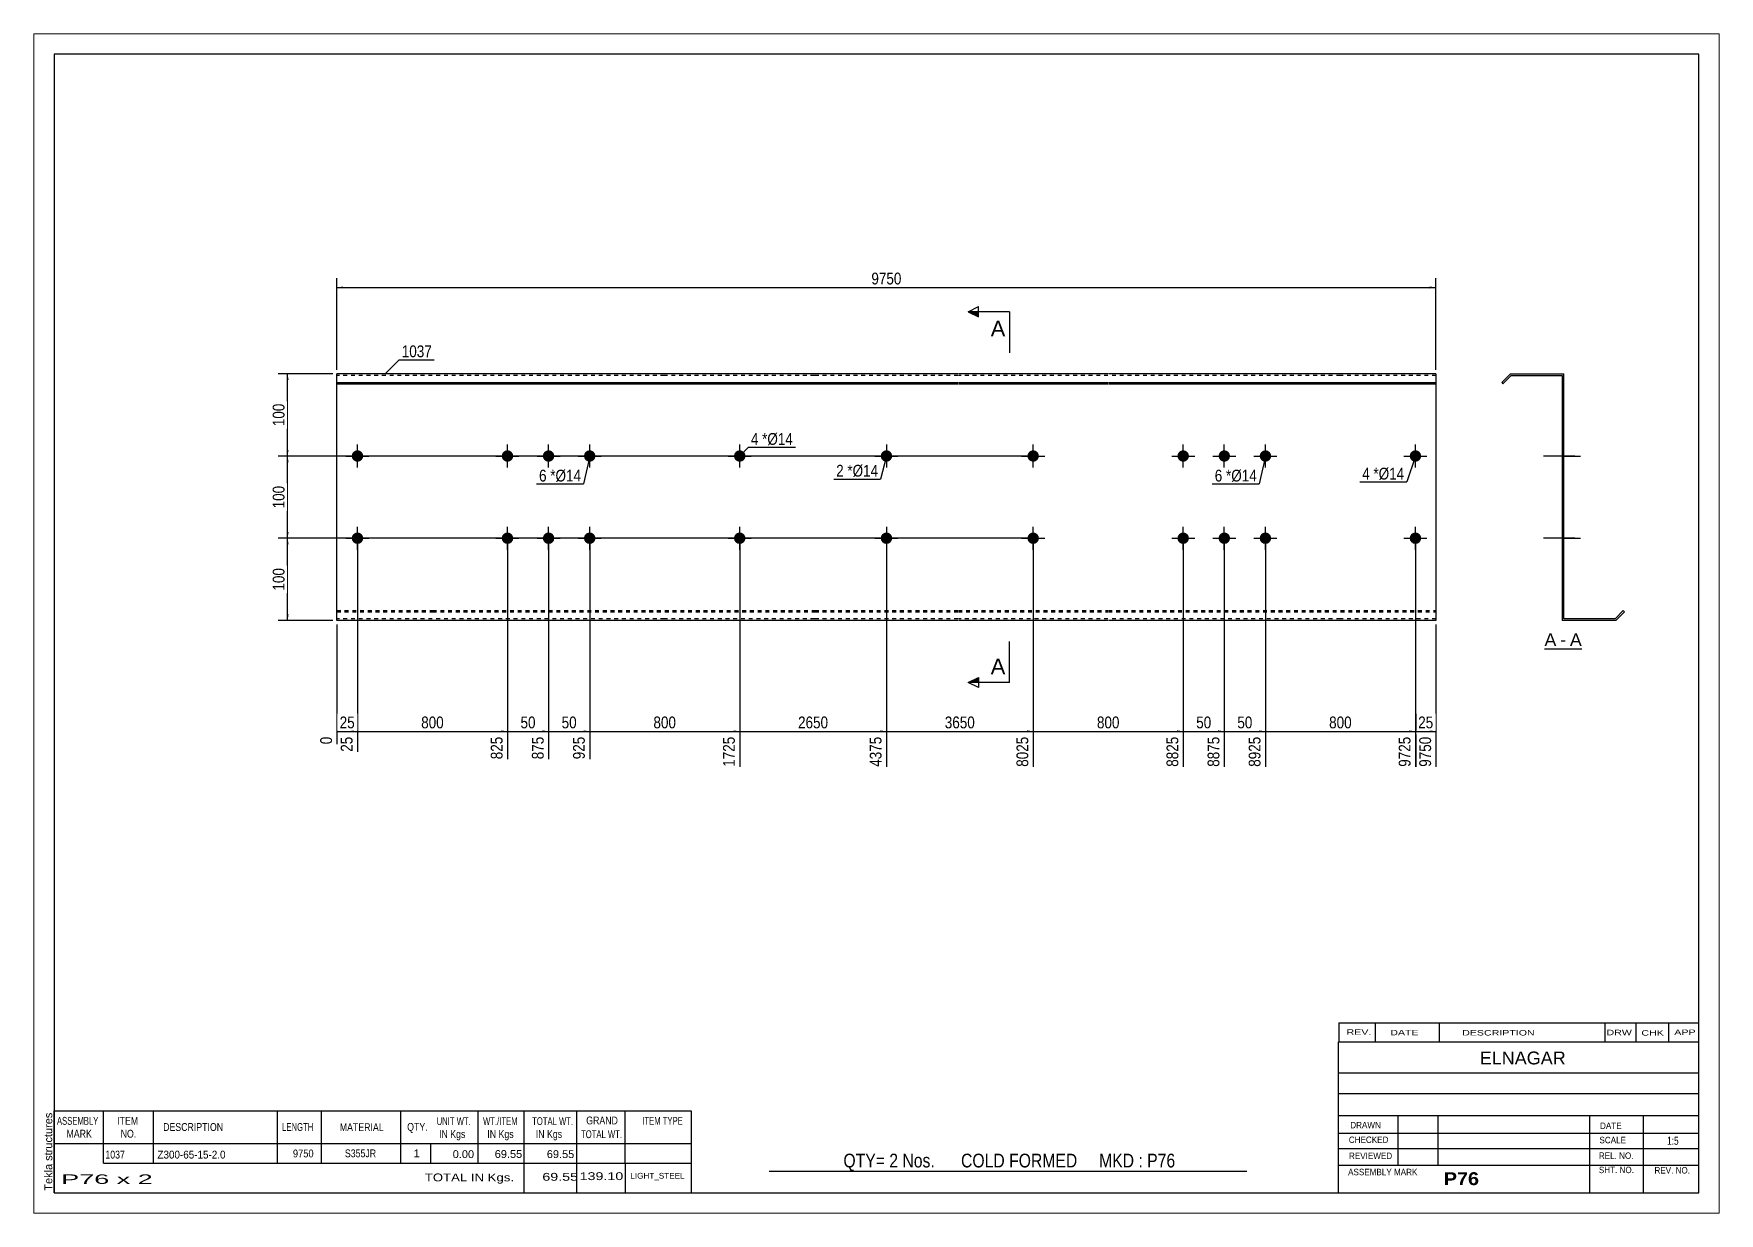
# Paper-space layout 'Layout1' of a CAD drawing. Header units: millimetres. Extents: x 0 to 410, y 0 to 287.
# The model-space entities are those that its viewports show. They can reach past a viewport. Long polylines and large blocks are cut down to what shows.
import ezdxf

# ---------------------------------------------------------------- set-up
doc = ezdxf.new("R2010")
doc.units = ezdxf.units.MM
doc.linetypes.add('DXK_LINE_DOT1', pattern=[1.8814, 0.9407, -0.9407])
doc.layers.add('Viewport layer', color=7, linetype='Continuous', plot=False)
doc.styles.add('Arial', font='ARIAL.TTF', dxfattribs={"height": 0.2})
doc.styles.add('Arial Bold', font='ARIALBD.TTF', dxfattribs={"height": 0.2})
doc.styles.add('Arial Narrow', font='ARIALN.TTF', dxfattribs={"height": 0.2})

# ---------------------------------------------------------------- blocks, each defined once
blk = doc.blocks.new('Unknown-629084698-1628')
at = {"color": 5, "linetype": 'Continuous'}
for p, q in [((331.25, 107.75), (-68.75, 107.75)), ((-68.75, 107.75), (-68.75, -169.25)), ((331.25, -169.25), (331.25, 107.75)), ((-68.75, -169.25), (331.25, -169.25))]:
    blk.add_line(p, q, dxfattribs=at)
at = {"color": 174, "linetype": 'Continuous', "style": 'Arial'}
blk.add_text('Tekla structures', height=1.9102, rotation=90, dxfattribs=at).set_placement((-69.25, -168.75))
blk = doc.blocks.new('Unknown-629084698-12 - 1230')
at = {"color": 7, "linetype": 'Continuous'}
blk.add_line((293.75, -36.95), (302.78, -36.95), dxfattribs=at)
at = {"color": 0, "linetype": 'Continuous'}
blk.add_wipeout([(296.59, -36.2), (296.59, -33), (293.75, -33), (293.75, -36.2)], dxfattribs=at)
blk.add_wipeout([(298.97, -36.2), (298.97, -33), (297.55, -33), (297.55, -36.2)], dxfattribs=at)
at = {"color": 96, "linetype": 'Continuous', "style": 'Arial'}
blk.add_text('A', height=3.06, dxfattribs=at).set_placement((293.75, -36.2))
at = {"color": 0, "linetype": 'Continuous'}
blk.add_wipeout([(302.78, -36.2), (302.78, -33), (299.93, -33), (299.93, -36.2)], dxfattribs=at)
at = {"color": 96, "linetype": 'Continuous', "style": 'Arial'}
for s, p in [('-', (297.55, -36.2)), ('A', (299.93, -36.2))]:
    blk.add_text(s, height=3.06, dxfattribs=at).set_placement(p)
blk = doc.blocks.new('Bolt-629084698-1223 - 1203')
at = {"linetype": 'Continuous'}
for points in [[(40.09, 10, -1), (42.89, 10, -1)], [(50.09, 10, -1), (52.89, 10, -1)], [(60.09, 10, -1), (62.89, 10, -1)], [(40.09, -10, -1), (42.89, -10, -1)], [(50.09, -10, -1), (52.89, -10, -1)], [(60.09, -10, -1), (62.89, -10, -1)]]:
    blk.add_hatch(color=3, dxfattribs=at).paths.add_polyline_path(points)
at = {"color": 3, "linetype": 'Continuous'}
for p, q in [((41.49, 7.2), (41.49, 12.8)), ((51.49, 7.2), (51.49, 12.8)), ((61.49, 7.2), (61.49, 12.8)), ((38.69, 10), (44.29, 10)), ((48.69, 10), (54.29, 10)), ((58.69, 10), (64.29, 10)), ((41.49, -12.8), (41.49, -7.2)), ((51.49, -12.8), (51.49, -7.2)), ((61.49, -12.8), (61.49, -7.2)), ((38.69, -10), (44.29, -10)), ((48.69, -10), (54.29, -10)), ((58.69, -10), (64.29, -10))]:
    blk.add_line(p, q, dxfattribs=at)
blk = doc.blocks.new('Part-629084698-1218 - 1203')
at = {"color": 2, "linetype": 'Continuous'}
for p, q in [((0, -30), (0, 30)), ((23.19, 30), (0, 30)), ((79.68, 30), (23.29, 30)), ((116.17, 30), (79.78, 30)), ((151.07, 30), (116.27, 30)), ((187.56, 30), (151.17, 30)), ((244.05, 30), (187.66, 30)), ((267.34, 30), (244.15, 30)), ((267.34, 30), (267.34, -30)), ((0, 27.88), (23.19, 27.88)), ((0, 27.6), (23.19, 27.6)), ((23.29, 27.88), (79.68, 27.88)), ((23.29, 27.6), (79.68, 27.6)), ((79.78, 27.88), (116.17, 27.88)), ((79.78, 27.6), (116.17, 27.6)), ((116.27, 27.88), (151.07, 27.88)), ((116.27, 27.6), (151.07, 27.6)), ((151.17, 27.88), (187.56, 27.88)), ((151.17, 27.6), (187.56, 27.6)), ((187.66, 27.88), (244.05, 27.88)), ((187.66, 27.6), (244.05, 27.6)), ((244.15, 27.88), (267.34, 27.88)), ((244.15, 27.6), (267.34, 27.6)), ((23.19, -30), (0, -30)), ((79.68, -30), (23.29, -30)), ((116.17, -30), (79.78, -30)), ((151.07, -30), (116.27, -30)), ((187.56, -30), (151.17, -30)), ((244.05, -30), (187.66, -30)), ((267.34, -30), (244.15, -30))]:
    blk.add_line(p, q, dxfattribs=at)
at = {"color": 7, "linetype": 'DXK_LINE_DOT1'}
for p, q in [((23.19, 29.6), (0, 29.6)), ((79.68, 29.6), (23.29, 29.6)), ((116.17, 29.6), (79.78, 29.6)), ((151.07, 29.6), (116.27, 29.6)), ((187.56, 29.6), (151.17, 29.6)), ((244.05, 29.6), (187.66, 29.6)), ((267.34, 29.6), (244.15, 29.6)), ((0, -27.6), (23.19, -27.6)), ((0, -27.88), (23.19, -27.88)), ((23.29, -27.6), (79.68, -27.6)), ((23.29, -27.88), (79.68, -27.88)), ((79.78, -27.6), (116.17, -27.6)), ((79.78, -27.88), (116.17, -27.88)), ((116.27, -27.6), (151.07, -27.6)), ((116.27, -27.88), (151.07, -27.88)), ((151.17, -27.6), (187.56, -27.6)), ((151.17, -27.88), (187.56, -27.88)), ((187.66, -27.6), (244.05, -27.6)), ((187.66, -27.88), (244.05, -27.88)), ((244.15, -27.6), (267.34, -27.6)), ((244.15, -27.88), (267.34, -27.88)), ((23.19, -29.6), (0, -29.6)), ((79.68, -29.6), (23.29, -29.6)), ((116.17, -29.6), (79.78, -29.6)), ((151.07, -29.6), (116.27, -29.6)), ((187.56, -29.6), (151.17, -29.6)), ((244.05, -29.6), (187.66, -29.6)), ((267.34, -29.6), (244.15, -29.6))]:
    blk.add_line(p, q, dxfattribs=at)
blk = doc.blocks.new('Bolt-629084698-1219 - 1203')
at = {"linetype": 'Continuous'}
for points in [[(167.96, -10, -1), (170.76, -10, -1)], [(260.94, -10, -1), (263.74, -10, -1)]]:
    blk.add_hatch(color=3, dxfattribs=at).paths.add_polyline_path(points)
at = {"color": 3, "linetype": 'Continuous'}
for p, q in [((169.36, -12.8), (169.36, -7.2)), ((262.34, -12.8), (262.34, -7.2)), ((166.56, -10), (172.16, -10)), ((259.54, -10), (265.14, -10))]:
    blk.add_line(p, q, dxfattribs=at)
blk = doc.blocks.new('Bolt-629084698-1220 - 1203')
at = {"linetype": 'Continuous'}
for points in [[(167.96, 10, -1), (170.76, 10, -1)], [(260.94, 10, -1), (263.74, 10, -1)]]:
    blk.add_hatch(color=3, dxfattribs=at).paths.add_polyline_path(points)
at = {"color": 3, "linetype": 'Continuous'}
for p, q in [((169.36, 7.2), (169.36, 12.8)), ((262.34, 7.2), (262.34, 12.8)), ((166.56, 10), (172.16, 10)), ((259.54, 10), (265.14, 10))]:
    blk.add_line(p, q, dxfattribs=at)
blk = doc.blocks.new('Bolt-629084698-1221 - 1203')
at = {"linetype": 'Continuous'}
for points in [[(204.45, 10, -1), (207.25, 10, -1)], [(214.45, 10, -1), (217.25, 10, -1)], [(224.45, 10, -1), (227.25, 10, -1)], [(204.45, -10, -1), (207.25, -10, -1)], [(214.45, -10, -1), (217.25, -10, -1)], [(224.45, -10, -1), (227.25, -10, -1)]]:
    blk.add_hatch(color=3, dxfattribs=at).paths.add_polyline_path(points)
at = {"color": 3, "linetype": 'Continuous'}
for p, q in [((205.85, 7.2), (205.85, 12.8)), ((215.85, 7.2), (215.85, 12.8)), ((225.85, 7.2), (225.85, 12.8)), ((203.05, 10), (208.65, 10)), ((213.05, 10), (218.65, 10)), ((223.05, 10), (228.65, 10)), ((205.85, -12.8), (205.85, -7.2)), ((215.85, -12.8), (215.85, -7.2)), ((225.85, -12.8), (225.85, -7.2)), ((203.05, -10), (208.65, -10)), ((213.05, -10), (218.65, -10)), ((223.05, -10), (228.65, -10))]:
    blk.add_line(p, q, dxfattribs=at)
blk = doc.blocks.new('Bolt-629084698-1222 - 1203')
at = {"linetype": 'Continuous'}
for points in [[(3.6, -10, -1), (6.4, -10, -1)], [(96.58, -10, -1), (99.38, -10, -1)]]:
    blk.add_hatch(color=3, dxfattribs=at).paths.add_polyline_path(points)
at = {"color": 3, "linetype": 'Continuous'}
for p, q in [((5, -12.8), (5, -7.2)), ((97.98, -12.8), (97.98, -7.2)), ((2.2, -10), (7.8, -10)), ((95.18, -10), (100.78, -10))]:
    blk.add_line(p, q, dxfattribs=at)
blk = doc.blocks.new('Bolt-629084698-1224 - 1203')
at = {"linetype": 'Continuous'}
for points in [[(3.6, 10, -1), (6.4, 10, -1)], [(96.58, 10, -1), (99.38, 10, -1)]]:
    blk.add_hatch(color=3, dxfattribs=at).paths.add_polyline_path(points)
at = {"color": 3, "linetype": 'Continuous'}
for p, q in [((5, 7.2), (5, 12.8)), ((97.98, 7.2), (97.98, 12.8)), ((2.2, 10), (7.8, 10)), ((95.18, 10), (100.78, 10))]:
    blk.add_line(p, q, dxfattribs=at)
blk = doc.blocks.new('Bolt-629084698-1225 - 1203')
at = {"linetype": 'Continuous'}
for points in [[(135.07, 10, -1), (132.27, 10, -1)], [(135.07, -10, -1), (132.27, -10, -1)]]:
    blk.add_hatch(color=3, dxfattribs=at).paths.add_polyline_path(points)
at = {"color": 3, "linetype": 'Continuous'}
for p, q in [((133.67, 12.8), (133.67, 7.2)), ((130.87, 10), (136.47, 10)), ((133.67, -7.2), (133.67, -12.8)), ((130.87, -10), (136.47, -10))]:
    blk.add_line(p, q, dxfattribs=at)
blk = doc.blocks.new('Part-629084698-1232 - 1230')
at = {"color": 2, "linetype": 'Continuous'}
for p, q in [((285.46, 30), (283.34, 27.88)), ((285.63, 29.6), (283.62, 27.6)), ((285.46, 30), (298.46, 30)), ((285.63, 29.6), (298.06, 29.6)), ((298.06, 29.6), (298.06, -30)), ((298.46, -29.6), (298.46, 30)), ((283.34, 27.88), (283.62, 27.6)), ((310.89, -29.6), (312.9, -27.6)), ((311.06, -30), (313.18, -27.88)), ((313.18, -27.88), (312.9, -27.6)), ((311.06, -30), (298.06, -30)), ((310.89, -29.6), (298.46, -29.6))]:
    blk.add_line(p, q, dxfattribs=at)
blk = doc.blocks.new('Bolt-629084698-1233 - 1230')
at = {"linetype": 'Continuous'}
blk.add_hatch(color=3, dxfattribs=at).paths.add_polyline_path([(298.06, -8.6), (298.06, -11.4), (298.46, -11.4), (298.46, -8.6)])
blk.add_hatch(color=3, dxfattribs=at).paths.add_polyline_path([(298.06, -8.6), (298.06, -11.4), (298.46, -11.4), (298.46, -8.6)])
at = {"color": 3, "linetype": 'Continuous'}
for p, q in [((300.11, -10), (293.51, -10)), ((300.11, -10), (293.51, -10)), ((298.46, -8.6), (298.06, -8.6)), ((298.46, -8.6), (298.06, -8.6)), ((298.46, -11.4), (298.06, -11.4)), ((298.46, -11.4), (298.06, -11.4))]:
    blk.add_line(p, q, dxfattribs=at)
blk = doc.blocks.new('Bolt-629084698-1234 - 1230')
at = {"linetype": 'Continuous'}
blk.add_hatch(color=3, dxfattribs=at).paths.add_polyline_path([(298.06, 11.4), (298.06, 8.6), (298.46, 8.6), (298.46, 11.4)])
blk.add_hatch(color=3, dxfattribs=at).paths.add_polyline_path([(298.06, 11.4), (298.06, 8.6), (298.46, 8.6), (298.46, 11.4)])
at = {"color": 3, "linetype": 'Continuous'}
for p, q in [((300.11, 10), (293.51, 10)), ((300.11, 10), (293.51, 10)), ((298.46, 11.4), (298.06, 11.4)), ((298.46, 11.4), (298.06, 11.4)), ((298.46, 8.6), (298.06, 8.6)), ((298.46, 8.6), (298.06, 8.6))]:
    blk.add_line(p, q, dxfattribs=at)
blk = doc.blocks.new('Bolt-629084698-1235 - 1230')
at = {"linetype": 'Continuous'}
for points in [[(298.06, 11.4), (298.06, 8.6), (298.46, 8.6), (298.46, 11.4)], [(298.06, 11.4), (298.06, 8.6), (298.46, 8.6), (298.46, 11.4)], [(298.06, 11.4), (298.06, 8.6), (298.46, 8.6), (298.46, 11.4)], [(298.06, -8.6), (298.06, -11.4), (298.46, -11.4), (298.46, -8.6)], [(298.06, -8.6), (298.06, -11.4), (298.46, -11.4), (298.46, -8.6)], [(298.06, -8.6), (298.06, -11.4), (298.46, -11.4), (298.46, -8.6)]]:
    blk.add_hatch(color=3, dxfattribs=at).paths.add_polyline_path(points)
at = {"color": 3, "linetype": 'Continuous'}
for p, q in [((301.11, 10), (293.51, 10)), ((301.11, 10), (293.51, 10)), ((301.11, 10), (293.51, 10)), ((298.46, 11.4), (298.06, 11.4)), ((298.46, 11.4), (298.06, 11.4)), ((298.46, 11.4), (298.06, 11.4)), ((298.46, 8.6), (298.06, 8.6)), ((298.46, 8.6), (298.06, 8.6)), ((298.46, 8.6), (298.06, 8.6)), ((301.11, -10), (293.51, -10)), ((301.11, -10), (293.51, -10)), ((301.11, -10), (293.51, -10)), ((298.46, -8.6), (298.06, -8.6)), ((298.46, -8.6), (298.06, -8.6)), ((298.46, -8.6), (298.06, -8.6)), ((298.46, -11.4), (298.06, -11.4)), ((298.46, -11.4), (298.06, -11.4)), ((298.46, -11.4), (298.06, -11.4))]:
    blk.add_line(p, q, dxfattribs=at)
blk = doc.blocks.new('Bolt-629084698-1236 - 1230')
at = {"linetype": 'Continuous'}
blk.add_hatch(color=3, dxfattribs=at).paths.add_polyline_path([(298.06, -8.6), (298.06, -11.4), (298.46, -11.4), (298.46, -8.6)])
blk.add_hatch(color=3, dxfattribs=at).paths.add_polyline_path([(298.06, -8.6), (298.06, -11.4), (298.46, -11.4), (298.46, -8.6)])
at = {"color": 3, "linetype": 'Continuous'}
for p, q in [((300.06, -10), (293.46, -10)), ((300.06, -10), (293.46, -10)), ((298.46, -8.6), (298.06, -8.6)), ((298.46, -8.6), (298.06, -8.6)), ((298.46, -11.4), (298.06, -11.4)), ((298.46, -11.4), (298.06, -11.4))]:
    blk.add_line(p, q, dxfattribs=at)
blk = doc.blocks.new('Bolt-629084698-1237 - 1230')
at = {"linetype": 'Continuous'}
for points in [[(298.06, 11.4), (298.06, 8.6), (298.46, 8.6), (298.46, 11.4)], [(298.06, 11.4), (298.06, 8.6), (298.46, 8.6), (298.46, 11.4)], [(298.06, 11.4), (298.06, 8.6), (298.46, 8.6), (298.46, 11.4)], [(298.06, -8.6), (298.06, -11.4), (298.46, -11.4), (298.46, -8.6)], [(298.06, -8.6), (298.06, -11.4), (298.46, -11.4), (298.46, -8.6)], [(298.06, -8.6), (298.06, -11.4), (298.46, -11.4), (298.46, -8.6)]]:
    blk.add_hatch(color=3, dxfattribs=at).paths.add_polyline_path(points)
at = {"color": 3, "linetype": 'Continuous'}
for p, q in [((301.06, 10), (293.46, 10)), ((301.06, 10), (293.46, 10)), ((301.06, 10), (293.46, 10)), ((298.46, 11.4), (298.06, 11.4)), ((298.46, 11.4), (298.06, 11.4)), ((298.46, 11.4), (298.06, 11.4)), ((298.46, 8.6), (298.06, 8.6)), ((298.46, 8.6), (298.06, 8.6)), ((298.46, 8.6), (298.06, 8.6)), ((301.06, -10), (293.46, -10)), ((301.06, -10), (293.46, -10)), ((301.06, -10), (293.46, -10)), ((298.46, -8.6), (298.06, -8.6)), ((298.46, -8.6), (298.06, -8.6)), ((298.46, -8.6), (298.06, -8.6)), ((298.46, -11.4), (298.06, -11.4)), ((298.46, -11.4), (298.06, -11.4)), ((298.46, -11.4), (298.06, -11.4))]:
    blk.add_line(p, q, dxfattribs=at)
blk = doc.blocks.new('Bolt-629084698-1238 - 1230')
at = {"linetype": 'Continuous'}
blk.add_hatch(color=3, dxfattribs=at).paths.add_polyline_path([(298.06, 11.4), (298.06, 8.6), (298.46, 8.6), (298.46, 11.4)])
blk.add_hatch(color=3, dxfattribs=at).paths.add_polyline_path([(298.06, 11.4), (298.06, 8.6), (298.46, 8.6), (298.46, 11.4)])
at = {"color": 3, "linetype": 'Continuous'}
for p, q in [((300.06, 10), (293.46, 10)), ((300.06, 10), (293.46, 10)), ((298.46, 11.4), (298.06, 11.4)), ((298.46, 11.4), (298.06, 11.4)), ((298.46, 8.6), (298.06, 8.6)), ((298.46, 8.6), (298.06, 8.6))]:
    blk.add_line(p, q, dxfattribs=at)
blk = doc.blocks.new('Bolt-629084698-1239 - 1230')
at = {"linetype": 'Continuous'}
for points in [[(298.46, 8.6), (298.46, 11.4), (298.06, 11.4), (298.06, 8.6)], [(298.46, -11.4), (298.46, -8.6), (298.06, -8.6), (298.06, -11.4)]]:
    blk.add_hatch(color=3, dxfattribs=at).paths.add_polyline_path(points)
at = {"color": 3, "linetype": 'Continuous'}
for p, q in [((298.06, 11.4), (298.46, 11.4)), ((298.06, 10), (302.46, 10)), ((298.06, 8.6), (298.46, 8.6)), ((298.06, -8.6), (298.46, -8.6)), ((298.06, -10), (302.46, -10)), ((298.06, -11.4), (298.46, -11.4))]:
    blk.add_line(p, q, dxfattribs=at)
blk = doc.blocks.new('StraightDimension-629084698-1327 - 1203')
at = {"linetype": 'Continuous'}
for points in [[(1.5, 50.75), (0, 51), (1.5, 51.25)], [(265.84, 51.25), (267.34, 51), (265.84, 50.75)]]:
    blk.add_hatch(color=7, dxfattribs=at).paths.add_polyline_path(points)
at = {"color": 7, "linetype": 'Continuous'}
for p, q in [((0, 31), (0, 53.25)), ((0, 51), (267.34, 51)), ((267.34, 31), (267.34, 53.25))]:
    blk.add_line(p, q, dxfattribs=at)
at = {"color": 0}
blk.add_wipeout([(137.93, 51.15), (137.93, 55.35), (129.41, 55.35), (129.41, 51.15)], dxfattribs=at)
at = {"color": 3, "style": 'Arial Narrow'}
blk.add_text('9750', height=2.863, dxfattribs=at).set_placement((130.01, 51.75))
blk = doc.blocks.new('StraightDimension-629084698-1250 - 1203')
at = {"linetype": 'Continuous'}
blk.add_hatch(color=7, dxfattribs=at).paths.add_polyline_path([(265.84, -56.75), (267.34, -57), (265.84, -57.25)])
at = {"color": 7, "linetype": 'Continuous'}
for p, q in [((262.34, -11), (262.34, -65.61)), ((267.34, -31), (267.34, -65.61)), ((262.34, -57), (267.34, -57))]:
    blk.add_line(p, q, dxfattribs=at)
at = {"color": 0}
blk.add_wipeout([(267.27, -56.85), (267.27, -52.65), (262.41, -52.65), (262.41, -56.85)], dxfattribs=at)
at = {"color": 0, "linetype": 'Continuous'}
blk.add_wipeout([(266.74, -57.7), (262.54, -57.7), (262.54, -66.21), (266.74, -66.21)], dxfattribs=at)
at = {"color": 3, "style": 'Arial Narrow'}
blk.add_text('25', height=2.863, dxfattribs=at).set_placement((263.01, -56.25))
at = {"color": 3, "linetype": 'Continuous', "style": 'Arial Narrow'}
blk.add_text('9750', height=2.863, rotation=90.0002, dxfattribs=at).set_placement((266.14, -65.61))
blk = doc.blocks.new('StraightDimension-629084698-1251 - 1203')
at = {"linetype": 'Continuous'}
blk.add_hatch(color=7, dxfattribs=at).paths.add_polyline_path([(260.84, -56.75), (262.34, -57), (260.84, -57.25)])
at = {"color": 7, "linetype": 'Continuous'}
for p, q in [((225.85, -11), (225.85, -65.61)), ((262.34, -11), (262.34, -65.61)), ((225.85, -57), (262.34, -57))]:
    blk.add_line(p, q, dxfattribs=at)
at = {"color": 0}
blk.add_wipeout([(247.44, -56.85), (247.44, -52.65), (240.75, -52.65), (240.75, -56.85)], dxfattribs=at)
at = {"color": 0, "linetype": 'Continuous'}
blk.add_wipeout([(261.74, -57.7), (257.54, -57.7), (257.54, -66.21), (261.74, -66.21)], dxfattribs=at)
at = {"color": 3, "style": 'Arial Narrow'}
blk.add_text('800', height=2.863, dxfattribs=at).set_placement((241.35, -56.25))
at = {"color": 3, "linetype": 'Continuous', "style": 'Arial Narrow'}
blk.add_text('9725', height=2.863, rotation=90.0002, dxfattribs=at).set_placement((261.14, -65.61))
blk = doc.blocks.new('StraightDimension-629084698-1252 - 1203')
at = {"linetype": 'Continuous'}
blk.add_hatch(color=7, dxfattribs=at).paths.add_polyline_path([(224.35, -56.75), (225.85, -57), (224.35, -57.25)])
at = {"color": 7, "linetype": 'Continuous'}
for p, q in [((215.85, -11), (215.85, -65.61)), ((225.85, -11), (225.85, -65.61)), ((215.85, -57), (225.85, -57))]:
    blk.add_line(p, q, dxfattribs=at)
at = {"color": 0}
blk.add_wipeout([(223.28, -56.85), (223.28, -52.65), (218.42, -52.65), (218.42, -56.85)], dxfattribs=at)
at = {"color": 0, "linetype": 'Continuous'}
blk.add_wipeout([(225.25, -57.7), (221.05, -57.7), (221.05, -66.21), (225.25, -66.21)], dxfattribs=at)
at = {"color": 3, "style": 'Arial Narrow'}
blk.add_text('50', height=2.863, dxfattribs=at).set_placement((219.02, -56.25))
at = {"color": 3, "linetype": 'Continuous', "style": 'Arial Narrow'}
blk.add_text('8925', height=2.863, rotation=90.0002, dxfattribs=at).set_placement((224.65, -65.61))
blk = doc.blocks.new('StraightDimension-629084698-1253 - 1203')
at = {"linetype": 'Continuous'}
blk.add_hatch(color=7, dxfattribs=at).paths.add_polyline_path([(214.35, -56.75), (215.85, -57), (214.35, -57.25)])
at = {"color": 7, "linetype": 'Continuous'}
for p, q in [((205.85, -11), (205.85, -65.61)), ((215.85, -11), (215.85, -65.61)), ((205.85, -57), (215.85, -57))]:
    blk.add_line(p, q, dxfattribs=at)
at = {"color": 0}
blk.add_wipeout([(213.28, -56.85), (213.28, -52.65), (208.42, -52.65), (208.42, -56.85)], dxfattribs=at)
at = {"color": 0, "linetype": 'Continuous'}
blk.add_wipeout([(215.25, -57.7), (211.05, -57.7), (211.05, -66.21), (215.25, -66.21)], dxfattribs=at)
at = {"color": 3, "style": 'Arial Narrow'}
blk.add_text('50', height=2.863, dxfattribs=at).set_placement((209.02, -56.25))
at = {"color": 3, "linetype": 'Continuous', "style": 'Arial Narrow'}
blk.add_text('8875', height=2.863, rotation=90.0002, dxfattribs=at).set_placement((214.65, -65.61))
blk = doc.blocks.new('StraightDimension-629084698-1254 - 1203')
at = {"linetype": 'Continuous'}
blk.add_hatch(color=7, dxfattribs=at).paths.add_polyline_path([(204.35, -56.75), (205.85, -57), (204.35, -57.25)])
at = {"color": 7, "linetype": 'Continuous'}
for p, q in [((169.36, -11), (169.36, -65.61)), ((205.85, -11), (205.85, -65.61)), ((169.36, -57), (205.85, -57))]:
    blk.add_line(p, q, dxfattribs=at)
at = {"color": 0}
blk.add_wipeout([(190.95, -56.85), (190.95, -52.65), (184.27, -52.65), (184.27, -56.85)], dxfattribs=at)
at = {"color": 0, "linetype": 'Continuous'}
blk.add_wipeout([(205.25, -57.7), (201.05, -57.7), (201.05, -66.21), (205.25, -66.21)], dxfattribs=at)
at = {"color": 3, "style": 'Arial Narrow'}
blk.add_text('800', height=2.863, dxfattribs=at).set_placement((184.87, -56.25))
at = {"color": 3, "linetype": 'Continuous', "style": 'Arial Narrow'}
blk.add_text('8825', height=2.863, rotation=90.0002, dxfattribs=at).set_placement((204.65, -65.61))
blk = doc.blocks.new('StraightDimension-629084698-1255 - 1203')
at = {"linetype": 'Continuous'}
blk.add_hatch(color=7, dxfattribs=at).paths.add_polyline_path([(167.86, -56.75), (169.36, -57), (167.86, -57.25)])
at = {"color": 7, "linetype": 'Continuous'}
for p, q in [((133.67, -11), (133.67, -65.61)), ((169.36, -11), (169.36, -65.61)), ((133.67, -57), (169.36, -57))]:
    blk.add_line(p, q, dxfattribs=at)
at = {"color": 0}
blk.add_wipeout([(155.77, -56.85), (155.77, -52.65), (147.26, -52.65), (147.26, -56.85)], dxfattribs=at)
at = {"color": 0, "linetype": 'Continuous'}
blk.add_wipeout([(168.76, -57.7), (164.56, -57.7), (164.56, -66.21), (168.76, -66.21)], dxfattribs=at)
at = {"color": 3, "style": 'Arial Narrow'}
blk.add_text('3650', height=2.863, dxfattribs=at).set_placement((147.86, -56.25))
at = {"color": 3, "linetype": 'Continuous', "style": 'Arial Narrow'}
blk.add_text('8025', height=2.863, rotation=90.0002, dxfattribs=at).set_placement((168.16, -65.61))
blk = doc.blocks.new('StraightDimension-629084698-1256 - 1203')
at = {"linetype": 'Continuous'}
blk.add_hatch(color=7, dxfattribs=at).paths.add_polyline_path([(132.17, -56.75), (133.67, -57), (132.17, -57.25)])
at = {"color": 7, "linetype": 'Continuous'}
for p, q in [((97.98, -11), (97.98, -65.61)), ((133.67, -11), (133.67, -65.61)), ((97.98, -57), (133.67, -57))]:
    blk.add_line(p, q, dxfattribs=at)
at = {"color": 0}
blk.add_wipeout([(120.08, -56.85), (120.08, -52.65), (111.57, -52.65), (111.57, -56.85)], dxfattribs=at)
at = {"color": 0, "linetype": 'Continuous'}
blk.add_wipeout([(133.07, -57.7), (128.87, -57.7), (128.87, -66.21), (133.07, -66.21)], dxfattribs=at)
at = {"color": 3, "style": 'Arial Narrow'}
blk.add_text('2650', height=2.863, dxfattribs=at).set_placement((112.17, -56.25))
at = {"color": 3, "linetype": 'Continuous', "style": 'Arial Narrow'}
blk.add_text('4375', height=2.863, rotation=90.0002, dxfattribs=at).set_placement((132.47, -65.61))
blk = doc.blocks.new('StraightDimension-629084698-1257 - 1203')
at = {"linetype": 'Continuous'}
blk.add_hatch(color=7, dxfattribs=at).paths.add_polyline_path([(96.48, -56.75), (97.98, -57), (96.48, -57.25)])
at = {"color": 7, "linetype": 'Continuous'}
for p, q in [((61.49, -11), (61.49, -63.78)), ((97.98, -11), (97.98, -65.61)), ((61.49, -57), (97.98, -57))]:
    blk.add_line(p, q, dxfattribs=at)
at = {"color": 0}
blk.add_wipeout([(83.07, -56.85), (83.07, -52.65), (76.39, -52.65), (76.39, -56.85)], dxfattribs=at)
at = {"color": 0, "linetype": 'Continuous'}
blk.add_wipeout([(97.38, -57.7), (93.18, -57.7), (93.18, -66.21), (97.38, -66.21)], dxfattribs=at)
at = {"color": 3, "style": 'Arial Narrow'}
blk.add_text('800', height=2.863, dxfattribs=at).set_placement((76.99, -56.25))
at = {"color": 3, "linetype": 'Continuous', "style": 'Arial Narrow'}
blk.add_text('1725', height=2.863, rotation=90.0002, dxfattribs=at).set_placement((96.78, -65.61))
blk = doc.blocks.new('StraightDimension-629084698-1258 - 1203')
at = {"linetype": 'Continuous'}
blk.add_hatch(color=7, dxfattribs=at).paths.add_polyline_path([(59.99, -56.75), (61.49, -57), (59.99, -57.25)])
at = {"color": 7, "linetype": 'Continuous'}
for p, q in [((51.49, -11), (51.49, -63.78)), ((61.49, -11), (61.49, -63.78)), ((51.49, -57), (61.49, -57))]:
    blk.add_line(p, q, dxfattribs=at)
at = {"color": 0}
blk.add_wipeout([(58.92, -56.85), (58.92, -52.65), (54.06, -52.65), (54.06, -56.85)], dxfattribs=at)
at = {"color": 0, "linetype": 'Continuous'}
blk.add_wipeout([(60.89, -57.7), (56.69, -57.7), (56.69, -64.38), (60.89, -64.38)], dxfattribs=at)
at = {"color": 3, "style": 'Arial Narrow'}
blk.add_text('50', height=2.863, dxfattribs=at).set_placement((54.66, -56.25))
at = {"color": 3, "linetype": 'Continuous', "style": 'Arial Narrow'}
blk.add_text('925', height=2.863, rotation=90.0002, dxfattribs=at).set_placement((60.29, -63.78))
blk = doc.blocks.new('StraightDimension-629084698-1259 - 1203')
at = {"linetype": 'Continuous'}
blk.add_hatch(color=7, dxfattribs=at).paths.add_polyline_path([(49.99, -56.75), (51.49, -57), (49.99, -57.25)])
at = {"color": 7, "linetype": 'Continuous'}
for p, q in [((41.49, -11), (41.49, -63.78)), ((51.49, -11), (51.49, -63.78)), ((41.49, -57), (51.49, -57))]:
    blk.add_line(p, q, dxfattribs=at)
at = {"color": 0}
blk.add_wipeout([(48.92, -56.85), (48.92, -52.65), (44.06, -52.65), (44.06, -56.85)], dxfattribs=at)
at = {"color": 0, "linetype": 'Continuous'}
blk.add_wipeout([(50.89, -57.7), (46.69, -57.7), (46.69, -64.38), (50.89, -64.38)], dxfattribs=at)
at = {"color": 3, "style": 'Arial Narrow'}
blk.add_text('50', height=2.863, dxfattribs=at).set_placement((44.66, -56.25))
at = {"color": 3, "linetype": 'Continuous', "style": 'Arial Narrow'}
blk.add_text('875', height=2.863, rotation=90.0002, dxfattribs=at).set_placement((50.29, -63.78))
blk = doc.blocks.new('StraightDimension-629084698-1260 - 1203')
at = {"linetype": 'Continuous'}
blk.add_hatch(color=7, dxfattribs=at).paths.add_polyline_path([(39.99, -56.75), (41.49, -57), (39.99, -57.25)])
at = {"color": 7, "linetype": 'Continuous'}
for p, q in [((5, -11), (5, -61.96)), ((41.49, -11), (41.49, -63.78)), ((5, -57), (41.49, -57))]:
    blk.add_line(p, q, dxfattribs=at)
at = {"color": 0}
blk.add_wipeout([(26.59, -56.85), (26.59, -52.65), (19.9, -52.65), (19.9, -56.85)], dxfattribs=at)
at = {"color": 0, "linetype": 'Continuous'}
blk.add_wipeout([(40.89, -57.7), (36.69, -57.7), (36.69, -64.38), (40.89, -64.38)], dxfattribs=at)
at = {"color": 3, "style": 'Arial Narrow'}
blk.add_text('800', height=2.863, dxfattribs=at).set_placement((20.5, -56.25))
at = {"color": 3, "linetype": 'Continuous', "style": 'Arial Narrow'}
blk.add_text('825', height=2.863, rotation=90.0002, dxfattribs=at).set_placement((40.29, -63.78))
blk = doc.blocks.new('StraightDimension-629084698-1261 - 1203')
at = {"linetype": 'Continuous'}
blk.add_hatch(color=7, dxfattribs=at).paths.add_polyline_path([(3.5, -56.75), (5, -57), (3.5, -57.25)])
at = {"color": 7, "linetype": 'Continuous'}
for p, q in [((5, -11), (5, -61.96)), ((0, -31), (0, -60.13)), ((0, -57), (5, -57))]:
    blk.add_line(p, q, dxfattribs=at)
at = {"color": 0}
blk.add_wipeout([(4.93, -56.85), (4.93, -52.65), (0.07, -52.65), (0.07, -56.85)], dxfattribs=at)
at = {"color": 0, "linetype": 'Continuous'}
blk.add_wipeout([(4.4, -57.7), (0.2, -57.7), (0.2, -62.56), (4.4, -62.56)], dxfattribs=at)
blk.add_wipeout([(-0.6, -57.7), (-4.8, -57.7), (-4.8, -60.73), (-0.6, -60.73)], dxfattribs=at)
at = {"color": 3, "style": 'Arial Narrow'}
blk.add_text('25', height=2.863, dxfattribs=at).set_placement((0.67, -56.25))
at = {"color": 3, "linetype": 'Continuous', "style": 'Arial Narrow'}
for s, height, p in [('0', 2.86, (-1.2, -60.13)), ('25', 2.863, (3.8, -61.96))]:
    blk.add_text(s, height=height, rotation=90.0002, dxfattribs=at).set_placement(p)
blk = doc.blocks.new('StraightDimension-629084698-1307 - 1203')
at = {"linetype": 'Continuous'}
for points in [[(-12.25, 28.5), (-12, 30), (-11.75, 28.5)], [(-11.75, 11.5), (-12, 10), (-12.25, 11.5)]]:
    blk.add_hatch(color=7, dxfattribs=at).paths.add_polyline_path(points)
at = {"color": 7, "linetype": 'Continuous'}
for p, q in [((-1, 30), (-14.25, 30)), ((-12, 10), (-12, 30)), ((168.36, 10), (-14.25, 10))]:
    blk.add_line(p, q, dxfattribs=at)
at = {"color": 0}
blk.add_wipeout([(-12.15, 23.34), (-16.35, 23.34), (-16.35, 16.66), (-12.15, 16.66)], dxfattribs=at)
at = {"color": 3, "style": 'Arial Narrow'}
blk.add_text('100', height=2.863, rotation=90.0002, dxfattribs=at).set_placement((-12.75, 17.26))
blk = doc.blocks.new('StraightDimension-629084698-1308 - 1203')
at = {"linetype": 'Continuous'}
for points in [[(-12.25, 8.5), (-12, 10), (-11.75, 8.5)], [(-11.75, -8.5), (-12, -10), (-12.25, -8.5)]]:
    blk.add_hatch(color=7, dxfattribs=at).paths.add_polyline_path(points)
at = {"color": 7, "linetype": 'Continuous'}
for p, q in [((168.36, 10), (-14.25, 10)), ((-12, -10), (-12, 10)), ((168.36, -10), (-14.25, -10))]:
    blk.add_line(p, q, dxfattribs=at)
at = {"color": 0}
blk.add_wipeout([(-12.15, 3.34), (-16.35, 3.34), (-16.35, -3.34), (-12.15, -3.34)], dxfattribs=at)
at = {"color": 3, "style": 'Arial Narrow'}
blk.add_text('100', height=2.863, rotation=90.0002, dxfattribs=at).set_placement((-12.75, -2.74))
blk = doc.blocks.new('StraightDimension-629084698-1309 - 1203')
at = {"linetype": 'Continuous'}
for points in [[(-12.25, -11.5), (-12, -10), (-11.75, -11.5)], [(-11.75, -28.5), (-12, -30), (-12.25, -28.5)]]:
    blk.add_hatch(color=7, dxfattribs=at).paths.add_polyline_path(points)
at = {"color": 7, "linetype": 'Continuous'}
for p, q in [((168.36, -10), (-14.25, -10)), ((-12, -30), (-12, -10)), ((-1, -30), (-14.25, -30))]:
    blk.add_line(p, q, dxfattribs=at)
at = {"color": 0}
blk.add_wipeout([(-12.15, -16.66), (-16.35, -16.66), (-16.35, -23.34), (-12.15, -23.34)], dxfattribs=at)
at = {"color": 3, "style": 'Arial Narrow'}
blk.add_text('100', height=2.863, rotation=90.0002, dxfattribs=at).set_placement((-12.75, -22.74))
blk = doc.blocks.new('CBS_BOM-629084698-1652')
at = {"color": 7, "linetype": 'Continuous'}
for p, q in [((-68.78, -157.28), (-68.78, -149.28)), ((-68.78, -149.28), (86.14, -149.28)), ((-56.78, -157.28), (-56.78, -149.28)), ((-44.59, -157.28), (-44.59, -149.28)), ((-14.43, -157.28), (-14.43, -149.28)), ((-3.75, -157.28), (-3.75, -149.28)), ((15.57, -157.28), (15.57, -149.28)), ((34.37, -157.28), (34.37, -149.28)), ((45.58, -157.28), (45.58, -149.28)), ((58.37, -157.28), (58.37, -149.28)), ((70.12, -157.28), (70.12, -149.28)), ((86.14, -149.29), (86.14, -157.27)), ((-68.78, -157.28), (86.14, -157.28)), ((-68.78, -162.08), (-68.78, -157.28)), ((-56.78, -162.08), (-56.78, -157.28)), ((-44.59, -162.08), (-44.59, -157.28)), ((-14.43, -162.08), (-14.43, -157.28)), ((-3.75, -162.08), (-3.75, -157.28)), ((15.57, -162.08), (15.57, -157.28)), ((22.83, -162.08), (22.83, -157.28)), ((34.37, -162.08), (34.37, -157.28)), ((45.58, -162.08), (45.58, -157.28)), ((58.37, -162.08), (58.37, -157.28)), ((70.14, -162.08), (70.14, -157.28)), ((86.14, -157.28), (86.14, -162.08)), ((-68.78, -169.28), (-68.78, -162.1)), ((-56.78, -162.08), (86.14, -162.08)), ((45.58, -169.28), (45.58, -162.1)), ((58.37, -169.28), (58.37, -162.1)), ((70.18, -169.28), (70.18, -162.1)), ((86.14, -162.08), (86.14, -169.28)), ((-68.78, -169.28), (86.14, -169.28))]:
    blk.add_line(p, q, dxfattribs=at)
at = {"color": 3, "linetype": 'Continuous', "style": 'Arial'}
for s, height, width, p in [('ASSEMBLY', 1.91, 0.7, (-68.1, -152.71)), ('ITEM', 1.91, 0.8, (-53.45, -152.71)), ('UNIT WT.', 1.91, 0.7, (24.26, -152.78)), ('WT./ITEM', 1.91, 0.7, (35.55, -152.78)), ('TOTAL WT.', 1.91, 0.7, (47.49, -152.78)), ('GRAND', 1.91, 0.8, (60.64, -152.62)), ('ITEM TYPE', 1.91, 0.7, (74.28, -152.7)), ('MARK', 1.91, 0.8, (-65.78, -155.84)), ('NO.', 1.91, 0.8, (-52.6, -155.84)), ('DESCRIPTION', 1.9102, 0.8, (-42.27, -154.21)), ('LENGTH', 1.91, 0.7, (-13.32, -154.21)), ('MATERIAL', 1.91, 0.8, (0.7, -154.26)), ('QTY.', 1.91, 0.8, (17.09, -154.18)), ('IN Kgs', 1.91, 0.8, (24.84, -155.92)), ('IN Kgs', 1.91, 0.8, (36.59, -155.92)), ('IN Kgs', 1.91, 0.8, (48.38, -155.92)), ('TOTAL WT.', 1.91, 0.7, (59.38, -155.96))]:
    blk.add_text(s, height=height, dxfattribs=dict(at, width=width)).set_placement(p)
at = {"color": 7, "linetype": 'Continuous', "style": 'Arial'}
for s, height, width, p in [('1037', 1.91, 0.8, (-56.32, -160.93)), ('Z300-65-15-2.0', 1.9102, 0.9, (-43.65, -160.93)), ('9750', 1.91, 0.85, (-10.71, -160.65)), ('S355JR', 1.91, 0.8, (1.94, -160.62))]:
    blk.add_text(s, height=height, dxfattribs=dict(at, width=width)).set_placement(p)
for s, p in [('1', (18.66, -160.62)), ('0.00', (28.17, -160.81)), ('69.55', (38.39, -160.78)), ('69.55', (51.06, -160.81))]:
    blk.add_text(s, height=1.91, dxfattribs=at).set_placement(p)
at = {"color": 6, "linetype": 'Continuous', "style": 'Arial'}
for s, height, width, p in [('P76 x 2', 2.292, 2.05, (-67.06, -167.09)), ('TOTAL IN Kgs.', 1.9102, 1.2, (21.38, -166.48)), ('69.55', 1.91, 1.3, (49.97, -166.33)), ('139.10', 1.91, 1.3, (59.04, -166.17))]:
    blk.add_text(s, height=height, dxfattribs=dict(at, width=width)).set_placement(p)
blk.add_text('LIGHT_STEEL', height=1.4135, dxfattribs=at).set_placement((71.39, -165.83))
blk = doc.blocks.new('CBS_CALLOFF-629084698-1653')
at = {"color": 7, "linetype": 'Continuous'}
blk.add_line((105.13, -163.98), (221.36, -164), dxfattribs=at)
at = {"color": 3, "linetype": 'Continuous', "style": 'Arial Narrow'}
blk.add_text('QTY= 2 Nos.      COLD FORMED     MKD : P76', height=3.3405, dxfattribs=at).set_placement((123.2, -163.09))
blk = doc.blocks.new('CBS_NAME_BLOG-629084698-1654')
at = {"color": 7, "linetype": 'Continuous'}
for p, q in [((243.66, -132.5), (331.18, -132.5)), ((243.66, -169.21), (243.66, -132.5)), ((243.66, -140.04), (331.18, -140.04)), ((243.73, -145.09), (331.25, -145.09)), ((243.66, -150.46), (331.18, -150.46)), ((258.18, -162.57), (258.18, -150.47)), ((267.87, -162.54), (267.87, -150.47)), ((304.78, -169.21), (304.78, -150.48)), ((317.83, -169.21), (317.83, -150.47)), ((243.67, -154.76), (331.25, -154.74)), ((243.66, -158.51), (331.18, -158.51)), ((243.66, -162.55), (331.18, -162.55)), ((243.66, -169.25), (331.25, -169.25))]:
    blk.add_line(p, q, dxfattribs=at)
at = {"color": 3, "linetype": 'Continuous', "style": 'Arial'}
blk.add_text('ELNAGAR', height=3.133, dxfattribs=at).set_placement((277.98, -138.03))
at = {"color": 3, "linetype": 'Continuous'}
for s, height, style, width, p in [('CHECKED', 1.566, 'Arial', 0.9, (246.14, -157.14)), ('DRAWN', 1.566, 'Arial', 0.9, (246.49, -153.57)), ('SCALE', 1.566, 'Arial', 0.9, (307.1, -157.21)), ('DATE', 1.566, 'Arial', 0.9, (307.25, -153.73)), ('1:5', 1.957, 'Arial Narrow', 0.9, (323.55, -157.57)), ('REVIEWED', 1.566, 'Arial', 0.9, (246.18, -161.06)), ('REL. NO.', 1.566, 'Arial', 0.9, (306.96, -161.01)), ('ASSEMBLY MARK', 1.5663, 'Arial', 0.9, (245.96, -164.99)), ('SHT. NO.', 1.566, 'Arial', 0.9, (306.96, -164.48)), ('REV. NO.', 1.566, 'Arial', 0.9, (320.48, -164.57)), ('P76', 3.131, 'Arial Bold', 1.1, (269.24, -167.39))]:
    blk.add_text(s, height=height, dxfattribs=dict(at, style=style, width=width)).set_placement(p)
blk = doc.blocks.new('CBS_REVISION-629084698-1655')
at = {"color": 7, "linetype": 'Continuous'}
for p, q in [((243.74, -127.87), (331.24, -127.87)), ((243.74, -127.87), (243.74, -132.5)), ((252.54, -127.87), (252.54, -132.5)), ((268.13, -127.87), (268.13, -132.44)), ((308.39, -127.87), (308.39, -132.5)), ((315.93, -127.87), (315.93, -132.5)), ((323.88, -127.87), (323.88, -132.5)), ((243.74, -132.5), (331.24, -132.5))]:
    blk.add_line(p, q, dxfattribs=at)
at = {"color": 7, "style": 'Arial Narrow', "width": 1.7}
for s, height, p in [('REV.', 1.326, (245.6, -130.82)), ('DATE', 1.326, (256.23, -130.94)), ('DESCRIPTION', 1.3257, (273.71, -130.99)), ('DRW', 1.326, (308.82, -130.93)), ('CHK', 1.326, (317.31, -131.02)), ('APP', 1.326, (325.31, -130.87))]:
    blk.add_text(s, height=height, dxfattribs=at).set_placement(p)
blk = doc.blocks.new('MarkSet-629084698-1346 - 1203')
at = {"color": 0}
blk.add_wipeout([(102.53, 12.72), (102.53, 15.72), (100.7, 15.72), (100.7, 12.72)], dxfattribs=at)
blk.add_wipeout([(102.53, 12.72), (102.53, 15.72), (100.7, 15.72), (100.7, 12.72)], dxfattribs=at)
at = {"color": 7, "linetype": 'Continuous'}
blk.add_line((97.98, 10), (100.1, 12.12), dxfattribs=at)
at = {"color": 0}
blk.add_wipeout([(104.7, 12.72), (104.7, 15.72), (103.43, 15.72), (103.43, 12.72)], dxfattribs=at)
blk.add_wipeout([(104.7, 12.72), (104.7, 15.72), (103.43, 15.72), (103.43, 12.72)], dxfattribs=at)
at = {"color": 3, "style": 'Arial Narrow'}
blk.add_text('4', height=2.86, dxfattribs=at).set_placement((100.7, 12.72))
at = {"color": 0}
blk.add_wipeout([(110.92, 12.72), (110.92, 15.72), (104.7, 15.72), (104.7, 12.72)], dxfattribs=at)
blk.add_wipeout([(110.92, 12.72), (110.92, 15.72), (104.7, 15.72), (104.7, 12.72)], dxfattribs=at)
at = {"color": 7, "linetype": 'Continuous'}
blk.add_line((100.1, 12.12), (111.52, 12.12), dxfattribs=at)
at = {"color": 3, "style": 'Arial Narrow'}
for s, height, p in [('*', 2.86, (103.43, 12.72)), ('Ø14', 2.863, (104.7, 12.72))]:
    blk.add_text(s, height=height, dxfattribs=at).set_placement(p)
blk = doc.blocks.new('SectionMark-629084698-1248 - 1203')
at = {"linetype": 'Continuous'}
for points in [[(156.08, 45.1), (156.08, 43.85), (153.58, 45.1)], [(156.08, -43.85), (156.08, -45.1), (153.58, -45.1)]]:
    blk.add_hatch(color=30, dxfattribs=at).paths.add_polyline_path(points)
at = {"color": 30, "linetype": 'Continuous'}
for p, q in [((153.58, 45.1), (156.08, 46.35)), ((156.08, 43.85), (156.08, 46.35)), ((153.58, 45.1), (156.08, 43.85)), ((153.58, -45.1), (156.08, -43.85)), ((156.08, -46.35), (153.58, -45.1)), ((156.08, -43.85), (156.08, -46.35))]:
    blk.add_line(p, q, dxfattribs=at)
at = {"color": 0, "linetype": 'Continuous'}
for points in [[(162.58, 39.1), (162.58, 43.1), (159.03, 43.1), (159.03, 39.1)], [(162.58, -43.1), (162.58, -39.1), (159.03, -39.1), (159.03, -43.1)]]:
    blk.add_wipeout(points, dxfattribs=at)
at = {"color": 30, "linetype": 'Continuous'}
for p, q in [((163.58, 45.1), (153.58, 45.1)), ((163.58, 45.1), (163.58, 35.1)), ((163.58, -45.1), (163.58, -35.1)), ((163.58, -45.1), (153.58, -45.1))]:
    blk.add_line(p, q, dxfattribs=at)
at = {"color": 96, "linetype": 'Continuous', "style": 'Arial'}
for p in [(159.03, 39.1), (159.03, -43.1)]:
    blk.add_text('A', height=3.82, dxfattribs=at).set_placement(p)
blk = doc.blocks.new('Mark-629084698-1330 - 1203')
at = {"color": 0}
blk.add_wipeout([(23.09, 34.04), (23.09, 37.04), (15.78, 37.04), (15.78, 34.04)], dxfattribs=at)
blk.add_wipeout([(23.09, 34.04), (23.09, 37.04), (15.78, 37.04), (15.78, 34.04)], dxfattribs=at)
at = {"color": 7, "linetype": 'Continuous'}
for p, q in [((11.65, 29.9), (15.18, 33.44)), ((15.18, 33.44), (23.69, 33.44))]:
    blk.add_line(p, q, dxfattribs=at)
at = {"color": 3, "style": 'Arial Narrow'}
blk.add_text('1037', height=2.863, dxfattribs=at).set_placement((15.78, 34.04))
blk = doc.blocks.new('MarkSet-629084698-1341 - 1203')
at = {"color": 0}
blk.add_wipeout([(251.23, 4.28), (251.23, 7.28), (249.4, 7.28), (249.4, 4.28)], dxfattribs=at)
blk.add_wipeout([(251.23, 4.28), (251.23, 7.28), (249.4, 7.28), (249.4, 4.28)], dxfattribs=at)
blk.add_wipeout([(253.4, 4.28), (253.4, 7.28), (252.13, 7.28), (252.13, 4.28)], dxfattribs=at)
blk.add_wipeout([(253.4, 4.28), (253.4, 7.28), (252.13, 7.28), (252.13, 4.28)], dxfattribs=at)
at = {"color": 3, "style": 'Arial Narrow'}
blk.add_text('4', height=2.86, dxfattribs=at).set_placement((249.4, 4.28))
at = {"color": 0}
blk.add_wipeout([(259.62, 4.28), (259.62, 7.28), (253.4, 7.28), (253.4, 4.28)], dxfattribs=at)
blk.add_wipeout([(259.62, 4.28), (259.62, 7.28), (253.4, 7.28), (253.4, 4.28)], dxfattribs=at)
at = {"color": 7, "linetype": 'Continuous'}
for p in [(262.34, 10), (248.8, 3.68)]:
    blk.add_line(p, (260.22, 3.68), dxfattribs=at)
at = {"color": 3, "style": 'Arial Narrow'}
for s, height, p in [('*', 2.86, (252.13, 4.28)), ('Ø14', 2.863, (253.4, 4.28))]:
    blk.add_text(s, height=height, dxfattribs=at).set_placement(p)
blk = doc.blocks.new('Mark-629084698-1349 - 1203')
at = {"color": 0}
blk.add_wipeout([(215.36, 3.8), (215.36, 6.8), (213.53, 6.8), (213.53, 3.8)], dxfattribs=at)
blk.add_wipeout([(215.36, 3.8), (215.36, 6.8), (213.53, 6.8), (213.53, 3.8)], dxfattribs=at)
blk.add_wipeout([(217.54, 3.8), (217.54, 6.8), (216.26, 6.8), (216.26, 3.8)], dxfattribs=at)
blk.add_wipeout([(217.54, 3.8), (217.54, 6.8), (216.26, 6.8), (216.26, 3.8)], dxfattribs=at)
at = {"color": 3, "style": 'Arial Narrow'}
blk.add_text('6', height=2.86, dxfattribs=at).set_placement((213.53, 3.8))
at = {"color": 0}
blk.add_wipeout([(223.75, 3.8), (223.75, 6.8), (217.54, 6.8), (217.54, 3.8)], dxfattribs=at)
blk.add_wipeout([(223.75, 3.8), (223.75, 6.8), (217.54, 6.8), (217.54, 3.8)], dxfattribs=at)
at = {"color": 7, "linetype": 'Continuous'}
for p in [(225.85, 10), (212.93, 3.2)]:
    blk.add_line(p, (224.35, 3.2), dxfattribs=at)
at = {"color": 3, "style": 'Arial Narrow'}
for s, height, p in [('*', 2.86, (216.26, 3.8)), ('Ø14', 2.863, (217.54, 3.8))]:
    blk.add_text(s, height=height, dxfattribs=at).set_placement(p)
blk = doc.blocks.new('Mark-629084698-1350 - 1203')
at = {"color": 0}
blk.add_wipeout([(51, 3.8), (51, 6.8), (49.17, 6.8), (49.17, 3.8)], dxfattribs=at)
blk.add_wipeout([(51, 3.8), (51, 6.8), (49.17, 6.8), (49.17, 3.8)], dxfattribs=at)
blk.add_wipeout([(53.17, 3.8), (53.17, 6.8), (51.9, 6.8), (51.9, 3.8)], dxfattribs=at)
blk.add_wipeout([(53.17, 3.8), (53.17, 6.8), (51.9, 6.8), (51.9, 3.8)], dxfattribs=at)
at = {"color": 3, "style": 'Arial Narrow'}
blk.add_text('6', height=2.86, dxfattribs=at).set_placement((49.17, 3.8))
at = {"color": 0}
blk.add_wipeout([(59.39, 3.8), (59.39, 6.8), (53.17, 6.8), (53.17, 3.8)], dxfattribs=at)
blk.add_wipeout([(59.39, 3.8), (59.39, 6.8), (53.17, 6.8), (53.17, 3.8)], dxfattribs=at)
at = {"color": 7, "linetype": 'Continuous'}
for p in [(61.49, 10), (48.57, 3.2)]:
    blk.add_line(p, (59.99, 3.2), dxfattribs=at)
at = {"color": 3, "style": 'Arial Narrow'}
for s, height, p in [('*', 2.86, (51.9, 3.8)), ('Ø14', 2.863, (53.17, 3.8))]:
    blk.add_text(s, height=height, dxfattribs=at).set_placement(p)
blk = doc.blocks.new('Mark-629084698-1351 - 1203')
at = {"color": 0}
blk.add_wipeout([(123.26, 4.99), (123.26, 7.99), (121.44, 7.99), (121.44, 4.99)], dxfattribs=at)
blk.add_wipeout([(123.26, 4.99), (123.26, 7.99), (121.44, 7.99), (121.44, 4.99)], dxfattribs=at)
blk.add_wipeout([(125.44, 4.99), (125.44, 7.99), (124.16, 7.99), (124.16, 4.99)], dxfattribs=at)
blk.add_wipeout([(125.44, 4.99), (125.44, 7.99), (124.16, 7.99), (124.16, 4.99)], dxfattribs=at)
at = {"color": 3, "style": 'Arial Narrow'}
blk.add_text('2', height=2.86, dxfattribs=at).set_placement((121.44, 4.99))
at = {"color": 0}
blk.add_wipeout([(131.66, 4.99), (131.66, 7.99), (125.44, 7.99), (125.44, 4.99)], dxfattribs=at)
blk.add_wipeout([(131.66, 4.99), (131.66, 7.99), (125.44, 7.99), (125.44, 4.99)], dxfattribs=at)
at = {"color": 7, "linetype": 'Continuous'}
for p in [(133.67, 10), (120.84, 4.39)]:
    blk.add_line(p, (132.26, 4.39), dxfattribs=at)
at = {"color": 3, "style": 'Arial Narrow'}
for s, height, p in [('*', 2.86, (124.16, 4.99)), ('Ø14', 2.863, (125.44, 4.99))]:
    blk.add_text(s, height=height, dxfattribs=at).set_placement(p)

msp = doc.modelspace()

# ---------------------------------------------------------------- block references
for name in ['Unknown-629084698-1628', 'Part-629084698-1218 - 1203', 'Part-629084698-1232 - 1230', 'Bolt-629084698-1224 - 1203', 'Bolt-629084698-1223 - 1203', 'Bolt-629084698-1225 - 1203', 'Bolt-629084698-1220 - 1203', 'Bolt-629084698-1221 - 1203', 'Bolt-629084698-1237 - 1230', 'Bolt-629084698-1238 - 1230', 'Bolt-629084698-1234 - 1230', 'Bolt-629084698-1235 - 1230', 'Bolt-629084698-1239 - 1230', 'Bolt-629084698-1222 - 1203', 'Bolt-629084698-1219 - 1203', 'Bolt-629084698-1236 - 1230', 'Bolt-629084698-1233 - 1230', 'CBS_REVISION-629084698-1655', 'CBS_NAME_BLOG-629084698-1654', 'CBS_BOM-629084698-1652', 'CBS_CALLOFF-629084698-1653']:
    msp.add_blockref(name, (0, 0))

# ---------------------------------------------------------------- next in the draw order: block references
for name in ['StraightDimension-629084698-1327 - 1203', 'Mark-629084698-1349 - 1203', 'MarkSet-629084698-1341 - 1203', 'StraightDimension-629084698-1250 - 1203', 'Unknown-629084698-12 - 1230']:
    msp.add_blockref(name, (0, 0))

# ---------------------------------------------------------------- next in the draw order: block references
for name in ['StraightDimension-629084698-1307 - 1203', 'StraightDimension-629084698-1251 - 1203']:
    msp.add_blockref(name, (0, 0))

# ---------------------------------------------------------------- next in the draw order: block references
for name in ['Mark-629084698-1330 - 1203', 'StraightDimension-629084698-1252 - 1203']:
    msp.add_blockref(name, (0, 0))

# ---------------------------------------------------------------- next in the draw order: block references
msp.add_blockref('StraightDimension-629084698-1253 - 1203', (0, 0))

# ---------------------------------------------------------------- next in the draw order: block references
msp.add_blockref('StraightDimension-629084698-1254 - 1203', (0, 0))

# ---------------------------------------------------------------- next in the draw order: block references
msp.add_blockref('StraightDimension-629084698-1255 - 1203', (0, 0))

# ---------------------------------------------------------------- next in the draw order: block references
msp.add_blockref('StraightDimension-629084698-1256 - 1203', (0, 0))

# ---------------------------------------------------------------- next in the draw order: block references
msp.add_blockref('StraightDimension-629084698-1257 - 1203', (0, 0))

# ---------------------------------------------------------------- next in the draw order: block references
msp.add_blockref('StraightDimension-629084698-1258 - 1203', (0, 0))

# ---------------------------------------------------------------- next in the draw order: block references
msp.add_blockref('StraightDimension-629084698-1259 - 1203', (0, 0))

# ---------------------------------------------------------------- next in the draw order: block references
msp.add_blockref('StraightDimension-629084698-1260 - 1203', (0, 0))

# ---------------------------------------------------------------- next in the draw order: block references
msp.add_blockref('StraightDimension-629084698-1261 - 1203', (0, 0))

# ---------------------------------------------------------------- next in the draw order: block references
msp.add_blockref('StraightDimension-629084698-1308 - 1203', (0, 0))

# ---------------------------------------------------------------- next in the draw order: block references
for name in ['MarkSet-629084698-1346 - 1203', 'Mark-629084698-1350 - 1203', 'Mark-629084698-1351 - 1203', 'StraightDimension-629084698-1309 - 1203']:
    msp.add_blockref(name, (0, 0))

# ---------------------------------------------------------------- next in the draw order: block references
msp.add_blockref('SectionMark-629084698-1248 - 1203', (0, 0))

psp = doc.layouts.get("Layout1")

# ---------------------------------------------------------------- viewports
at = {"layer": 'Viewport layer', "view_target_point": (131.25, -30.75)}
psp.add_viewport(center=(205, 143.5), size=(410, 287), view_center_point=(0, 0), view_height=287, dxfattribs=at)

doc.saveas('drawing.dxf')
